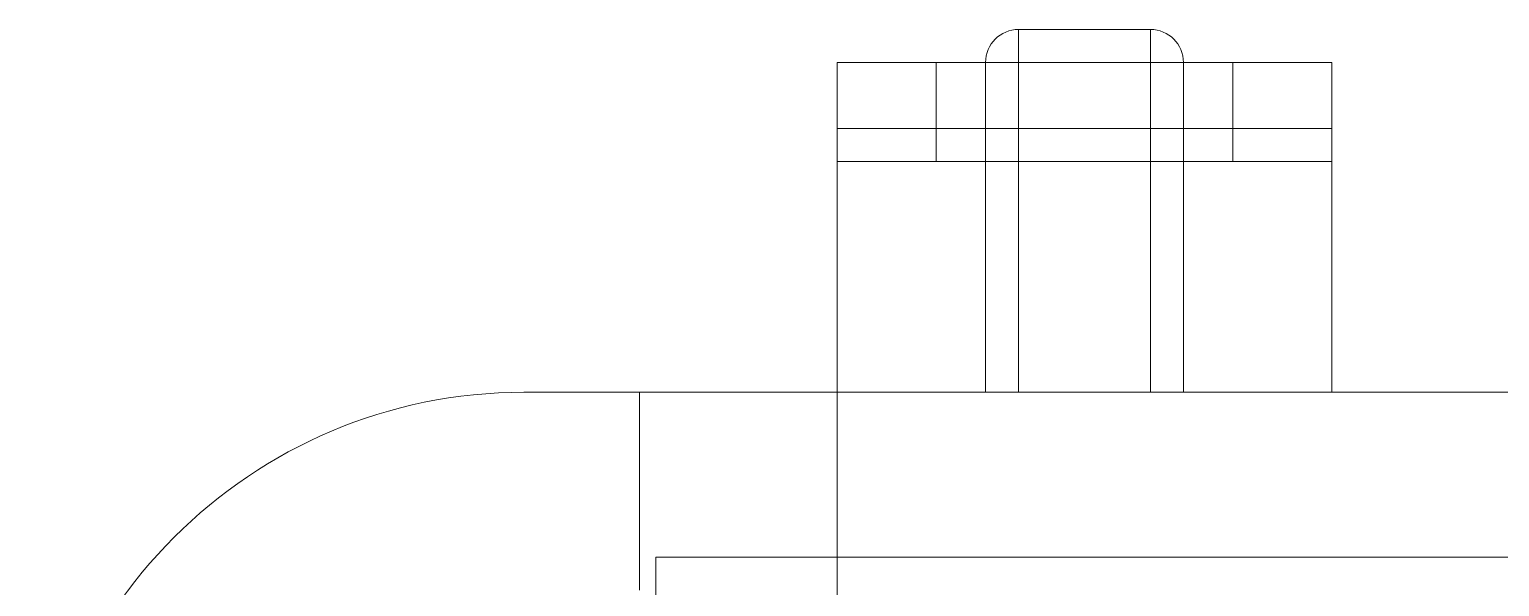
# Model space of a CAD drawing. Header units: millimetres. Extents: x 469 to 651, y 431 to 523.
# Drawn here: x 566.948 to 571.407, y 499.24 to 500.929 of the extents above; entities that cross this region are included whole.
import ezdxf

# ---------------------------------------------------------------- set-up
doc = ezdxf.new("R2010")
doc.units = ezdxf.units.MM

msp = doc.modelspace()

# ---------------------------------------------------------------- linework, layer by layer
at = {"color": 7, "linetype": 'Continuous', "lineweight": 15}
for p, q in [((569.9477, 500.9289), (569.9477, 500.6289)), ((570.3477, 500.9289), (569.9477, 500.9289)), ((570.3477, 500.9289), (570.3477, 500.6289)), ((570.3477, 500.9289), (570.3477, 500.9289)), ((569.8477, 500.8289), (569.3977, 500.8289)), ((569.3977, 500.8289), (569.3977, 500.6289)), ((569.3977, 500.5289), (569.3977, 500.8289)), ((569.6977, 500.8289), (569.3977, 500.8289)), ((569.6977, 500.5289), (569.6977, 500.8289)), ((569.6977, 500.8289), (570.5977, 500.8289)), ((569.8477, 500.8289), (569.8477, 500.6289)), ((570.4477, 500.8289), (569.8477, 500.8289)), ((570.8977, 500.8289), (570.4477, 500.8289)), ((570.4477, 500.8289), (570.4477, 500.6289)), ((570.5977, 500.8289), (570.5977, 500.5289)), ((570.5977, 500.8289), (570.8977, 500.8289)), ((570.8977, 500.8289), (570.8977, 500.6289)), ((570.8977, 500.5289), (570.8977, 500.8289)), ((569.3977, 500.6289), (569.3977, 499.8289)), ((569.8477, 500.6289), (569.3977, 500.6289)), ((569.8477, 500.6289), (569.8477, 499.8289)), ((569.9477, 500.6289), (569.8477, 500.6289)), ((569.9477, 500.5289), (569.9477, 500.6289)), ((569.9477, 500.6289), (569.9477, 499.8289)), ((570.3477, 500.6289), (569.9477, 500.6289)), ((569.9477, 500.6289), (570.3477, 500.6289)), ((570.3477, 500.6289), (570.3477, 499.8289)), ((570.4477, 500.6289), (570.3477, 500.6289)), ((570.3477, 500.6289), (570.3477, 500.5289)), ((570.8977, 500.6289), (570.4477, 500.6289)), ((570.4477, 500.6289), (570.4477, 499.8289)), ((570.8977, 500.6289), (570.8977, 499.8289)), ((569.3977, 499.8289), (569.3977, 500.5289)), ((569.9477, 500.5289), (569.3977, 500.5289)), ((569.3977, 500.5289), (569.6977, 500.5289)), ((569.6977, 500.5289), (570.5977, 500.5289)), ((569.9477, 499.8289), (569.9477, 500.5289)), ((570.3477, 500.5289), (569.9477, 500.5289)), ((570.8977, 500.5289), (570.3477, 500.5289)), ((570.3477, 499.8289), (570.3477, 500.5289)), ((570.5977, 500.5289), (570.8977, 500.5289)), ((570.8977, 499.8289), (570.8977, 500.5289)), ((576.8477, 499.8289), (568.4477, 499.8289)), ((568.7977, 499.8289), (568.4477, 499.8289)), ((576.4977, 499.8289), (568.7977, 499.8289)), ((568.7977, 499.8289), (568.7977, 499.2289)), ((569.9477, 499.8289), (569.3977, 499.8289)), ((569.3977, 499.8289), (569.8477, 499.8289)), ((575.8977, 499.8289), (569.3977, 499.8289)), ((569.3977, 499.8289), (569.3977, 497.8289)), ((569.8477, 499.8289), (569.9477, 499.8289)), ((570.3477, 499.8289), (569.9477, 499.8289)), ((570.3477, 499.8289), (570.4477, 499.8289)), ((570.8977, 499.8289), (570.3477, 499.8289)), ((570.4477, 499.8289), (570.8977, 499.8289)), ((576.4477, 499.3289), (568.8477, 499.3289)), ((568.8477, 499.0789), (568.8477, 499.3289))]:
    msp.add_line(p, q, dxfattribs=at)
for centre, radius, start, end in [((569.9477, 500.8289), 0.1, 90, 180), ((569.9477, 500.8289), 0.1, 90.0003, 180), ((570.3477, 500.8289), 0.1, 0, 89.9996), ((570.3477, 500.8289), 0.1, 0, 89.9997), ((568.4477, 498.3289), 1.5, 90, 180), ((568.4477, 498.3289), 1.5, 90, 180)]:
    msp.add_arc(centre, radius, start, end, dxfattribs=at)
msp.add_open_spline([(569.9477, 500.9289), (569.9507, 500.9289), (569.9566, 500.9289), (569.9959, 500.9289), (570.0353, 500.9289), (570.0816, 500.9289), (570.1345, 500.9289), (570.1868, 500.9289), (570.2373, 500.9289), (570.2814, 500.9289), (570.3151, 500.9289), (570.3408, 500.9289), (570.3449, 500.9289), (570.3477, 500.9289)], degree=3, knots=[0, 0, 0, 0, 0.125225, 0.249279, 0.312199, 0.373265, 0.499576, 0.562471, 0.623533, 0.749829, 0.812168, 0.873048, 1, 1, 1, 1], dxfattribs=at)

doc.saveas('drawing.dxf')
